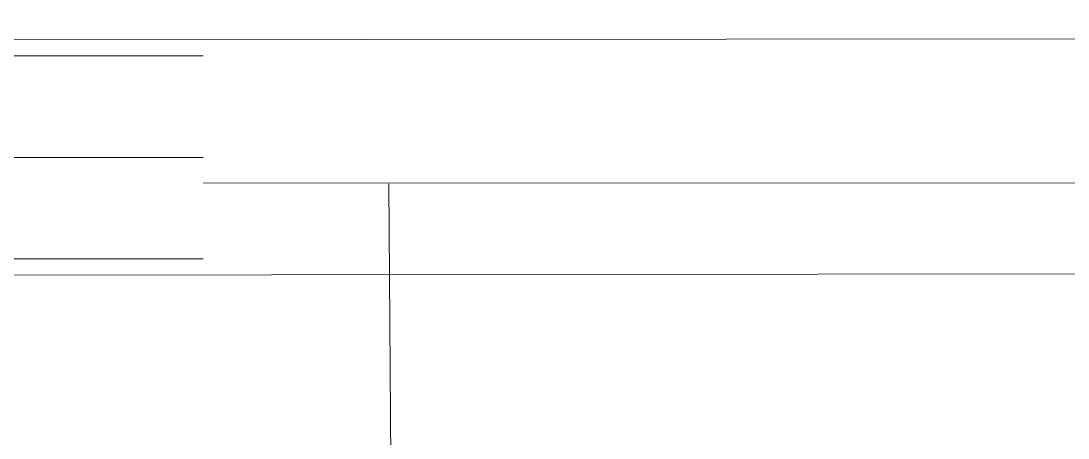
# Model space of a CAD drawing. Header units: inches. Extents: x 164.3 to 247.9, y 15.6 to 56.7.
# Drawn here: x 210.901 to 211.664, y 45.145 to 45.448 of the extents above; entities that cross this region are included whole.
import ezdxf

# ---------------------------------------------------------------- set-up
doc = ezdxf.new("R2010")
doc.units = ezdxf.units.IN
doc.header["$MEASUREMENT"] = 0
doc.set_wipeout_variables(frame=1)
for name, color, linetype, lineweight in [('WALL 1 100', 250, 'Continuous', 9), ('окно', 7, 'Continuous', 9), ('провода', 1, 'Continuous', 5)]:
    doc.layers.add(name, color=color, linetype=linetype, lineweight=lineweight)

# ---------------------------------------------------------------- blocks, each defined once
blk = doc.blocks.new('*U37')
blk.add_wipeout([(-69.25, 69.81), (69.25, 69.81), (69.25, -5), (-69.25, -5)]).dxf.layer = 'окно'
at = {"layer": 'окно'}
for p, q in [((-69.25, 64.81), (69.25, 64.81)), ((-69.25, 32.41), (69.25, 32.41)), ((-69.25, 0), (69.25, 0))]:
    blk.add_line(p, q, dxfattribs=at)

msp = doc.modelspace()

# ---------------------------------------------------------------- linework, layer by layer
at = {"layer": 'WALL 1 100', "color": 0}
for points in [[(209.26009, 45.4332), (228.06742, 45.44817)], [(209.43097, 45.26148), (222.01971, 45.27646)]]:
    msp.add_lwpolyline(points, dxfattribs=at)
at = {"layer": 'провода', "color": 1}
for p, q in [((209.34222, 45.33056), (220.78465, 45.32827)), ((211.17214, 44.86426), (211.16886, 45.32966))]:
    msp.add_line(p, q, dxfattribs=at)

# ---------------------------------------------------------------- next in the draw order: block references
at = {"layer": 'провода', "color": 7, "linetype": 'ByBlock', "lineweight": 0, "xscale": 0.002281724290510919, "yscale": 0.002281724290510919, "zscale": 0.002281724290510919}
msp.add_blockref('*U37', (210.87555, 45.27492), dxfattribs=at)

doc.saveas('drawing.dxf')
